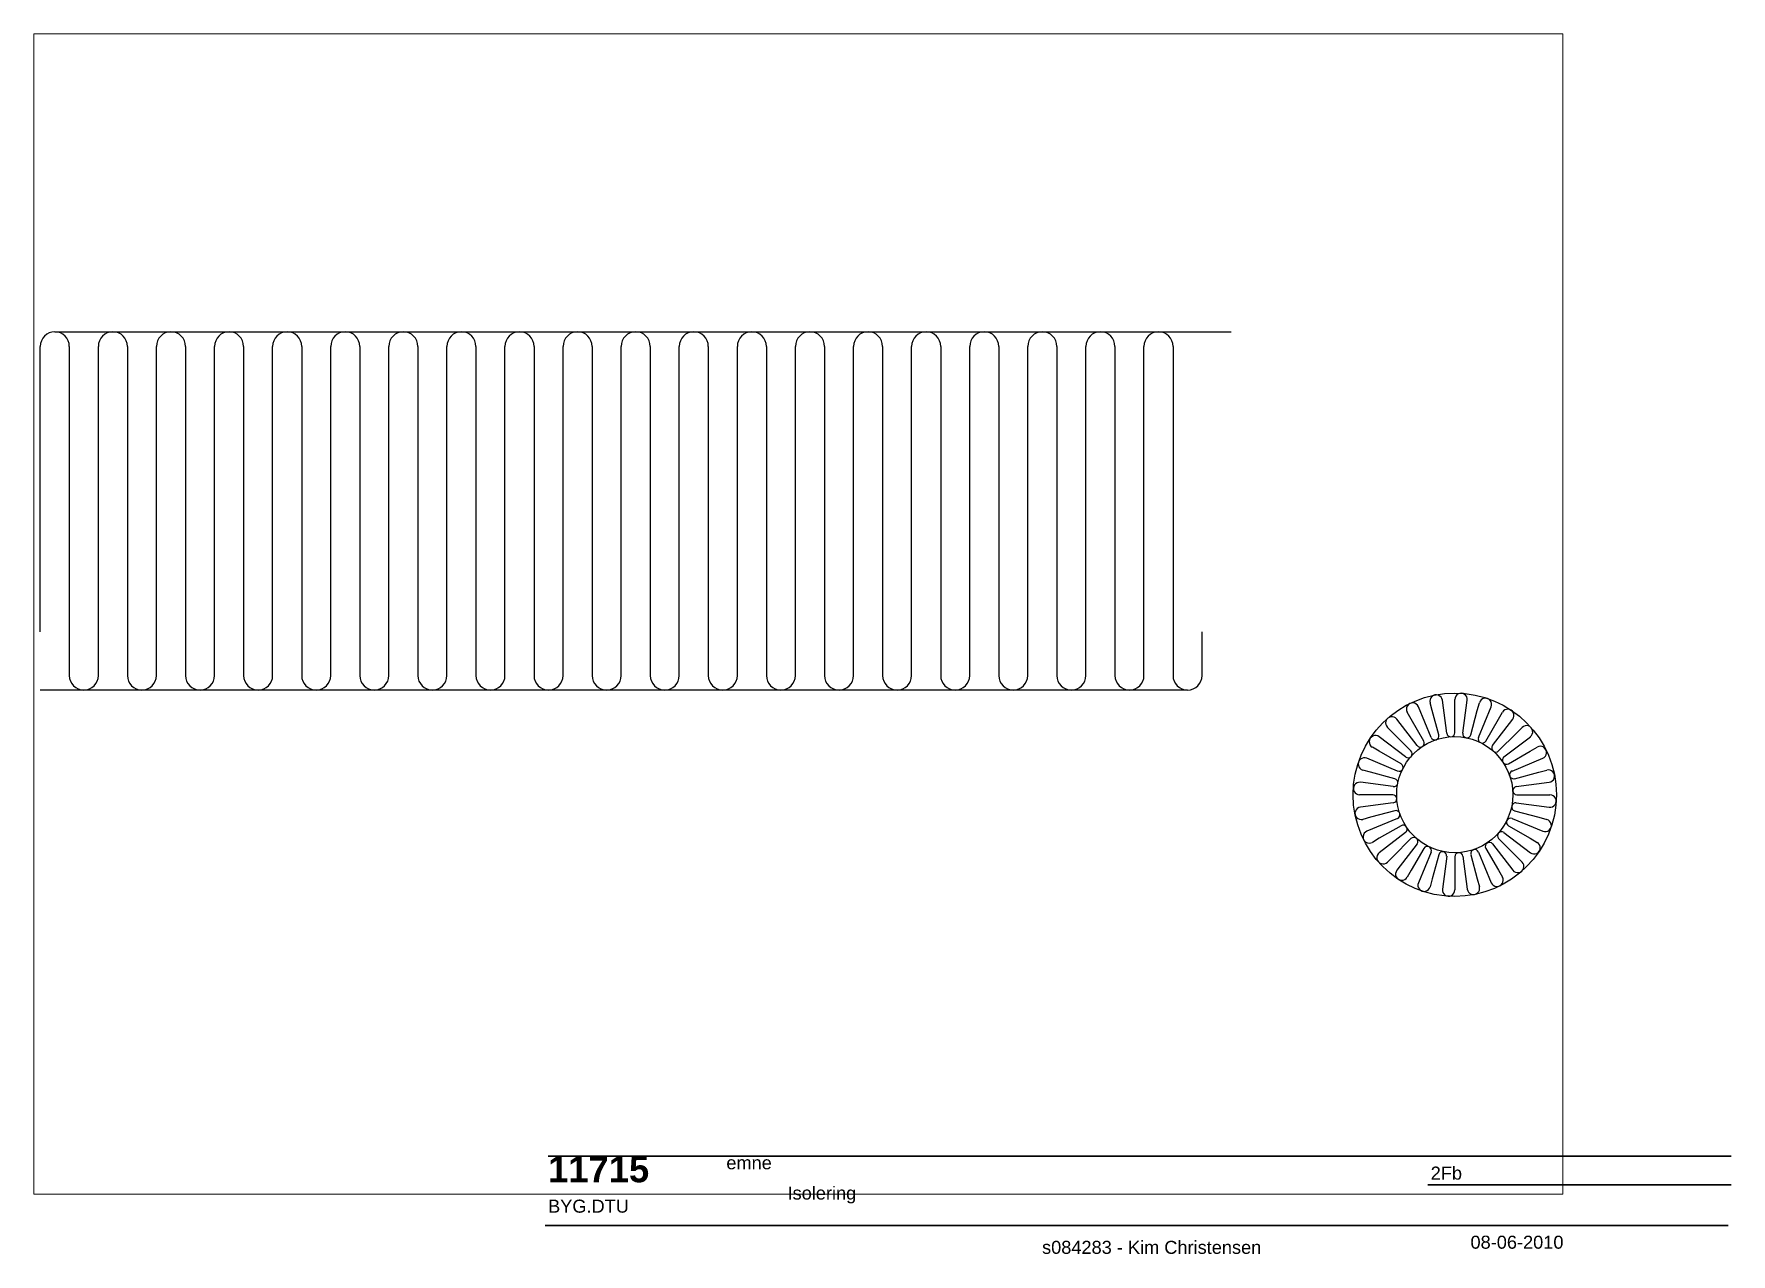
# Paper-space layout 'Layout1' of a CAD drawing. Header units: millimetres. Extents: x 26 to 254, y 11 to 176.
# The model-space entities are those that its viewports show. They can reach past a viewport. Long polylines and large blocks are cut down to what shows.
import ezdxf

# ---------------------------------------------------------------- set-up
doc = ezdxf.new("R2010")
doc.units = ezdxf.units.MM
doc.layers.add('Tekst', color=7, linetype='Continuous', lineweight=35)
doc.styles.get("Standard").update_dxf_attribs({"font": 'ARIAL.TTF'})

msp = doc.modelspace()

# ---------------------------------------------------------------- linework, layer by layer
for p, q in [((1057.5, 648.4), (3082.4, 648.4)), ((1032.5, 131.9), (1032.5, 623.4)), ((1082.5, 623.4), (1082.5, 56.9)), ((1132.5, 131.9), (1132.5, 623.4)), ((1182.5, 623.4), (1182.5, 56.9)), ((1232.5, 131.9), (1232.5, 623.4)), ((1282.5, 623.4), (1282.5, 56.9)), ((1332.5, 131.9), (1332.5, 623.4)), ((1382.5, 623.4), (1382.5, 56.9)), ((1432.5, 131.9), (1432.5, 623.4)), ((1482.5, 623.4), (1482.5, 56.9)), ((1532.5, 131.9), (1532.5, 623.4)), ((1582.5, 623.4), (1582.5, 56.9)), ((1632.5, 131.9), (1632.5, 623.4)), ((1682.5, 623.4), (1682.5, 56.9)), ((1732.5, 131.9), (1732.5, 623.4)), ((1782.5, 623.4), (1782.5, 56.9)), ((1832.5, 131.9), (1832.5, 623.4)), ((1882.5, 623.4), (1882.5, 56.9)), ((1932.5, 131.9), (1932.5, 623.4)), ((1982.5, 623.4), (1982.5, 56.9)), ((2032.5, 131.9), (2032.5, 623.4)), ((2082.5, 623.4), (2082.5, 56.9)), ((2132.5, 131.9), (2132.5, 623.4)), ((2182.5, 623.4), (2182.5, 56.9)), ((2232.5, 131.9), (2232.5, 623.4)), ((2282.5, 623.4), (2282.5, 56.9)), ((2332.5, 131.9), (2332.5, 623.4)), ((2382.5, 623.4), (2382.5, 56.9)), ((2432.5, 131.9), (2432.5, 623.4)), ((2482.5, 623.4), (2482.5, 56.9)), ((2532.5, 131.9), (2532.5, 623.4)), ((2582.5, 623.4), (2582.5, 56.9)), ((2632.5, 131.9), (2632.5, 623.4)), ((2682.5, 623.4), (2682.5, 56.9)), ((2732.5, 131.9), (2732.5, 623.4)), ((2782.5, 623.4), (2782.5, 56.9)), ((2832.5, 131.9), (2832.5, 623.4)), ((2882.5, 623.4), (2882.5, 56.9)), ((2932.5, 131.9), (2932.5, 623.4)), ((2982.5, 623.4), (2982.5, 56.9)), ((1132.5, 56.9), (1132.5, 131.9)), ((1232.5, 56.9), (1232.5, 131.9)), ((1332.5, 56.9), (1332.5, 131.9)), ((1432.5, 56.9), (1432.5, 131.9)), ((1532.5, 56.9), (1532.5, 131.9)), ((1632.5, 56.9), (1632.5, 131.9)), ((1732.5, 56.9), (1732.5, 131.9)), ((1832.5, 56.9), (1832.5, 131.9)), ((1932.5, 56.9), (1932.5, 131.9)), ((2032.5, 56.9), (2032.5, 131.9)), ((2132.5, 56.9), (2132.5, 131.9)), ((2232.5, 56.9), (2232.5, 131.9)), ((2332.5, 56.9), (2332.5, 131.9)), ((2432.5, 56.9), (2432.5, 131.9)), ((2532.5, 56.9), (2532.5, 131.9)), ((2632.5, 56.9), (2632.5, 131.9)), ((2732.5, 56.9), (2732.5, 131.9)), ((2832.5, 56.9), (2832.5, 131.9)), ((2932.5, 56.9), (2932.5, 131.9)), ((3032.5, 56.9), (3032.5, 131.9)), ((3007.5, 31.9), (1032.4, 31.9)), ((3426.7, -49.6), (3404.8, 3.2)), ((3428.7, -3.3), (3425.1, 10.1)), ((3453.6, -42.4), (3446.1, 14.3)), ((3467.5, 1.8), (3467.5, 15.7)), ((3467.5, -41.5), (3467.5, 1.8)), ((3481.5, -42.4), (3488.9, 14.3)), ((3506.3, -3.3), (3509.9, 10.1)), ((3508.4, -49.6), (3530.2, 3.2)), ((3402.5, -63.5), (3367.7, -18.2)), ((3392.5, -18.3), (3385.6, -6.3)), ((3414.1, -55.8), (3392.5, -18.3)), ((3439.9, -45.1), (3428.7, -3.3)), ((3495.2, -45.1), (3506.3, -3.3)), ((3520.9, -55.8), (3542.5, -18.3)), ((3532.5, -63.5), (3567.3, -18.2)), ((3542.5, -18.3), (3549.5, -6.3)), ((3382.8, -83.2), (3337.5, -48.4)), ((3361.5, -42.2), (3351.6, -32.3)), ((3392, -72.7), (3361.5, -42.2)), ((3543, -72.7), (3573.6, -42.2)), ((3552.2, -83.2), (3597.6, -48.4)), ((3573.6, -42.2), (3583.4, -32.3)), ((3368.9, -107.4), (3316.1, -85.5)), ((3337.6, -73.2), (3325.6, -66.3)), ((3375.1, -94.8), (3337.6, -73.2)), ((3560, -94.8), (3597.4, -73.2)), ((3566.2, -107.4), (3618.9, -85.5)), ((3597.4, -73.2), (3609.5, -66.3)), ((3322.6, -109.4), (3309.2, -105.8)), ((3364.4, -120.6), (3322.6, -109.4)), ((3570.6, -120.6), (3612.4, -109.4)), ((3612.4, -109.4), (3625.8, -105.8)), ((3361.7, -134.3), (3305, -126.8)), ((3573.4, -134.3), (3630, -126.8)), ((3317.5, -148.2), (3303.6, -148.2)), ((3361.7, -162.2), (3305, -169.6)), ((3360.7, -148.2), (3317.5, -148.2)), ((3573.4, -162.2), (3630, -169.6)), ((3574.3, -148.2), (3617.5, -148.2)), ((3617.5, -148.2), (3631.4, -148.2)), ((3322.6, -187.1), (3309.2, -190.7)), ((3368.9, -189.1), (3316.1, -211)), ((3364.4, -175.9), (3322.6, -187.1)), ((3375.1, -201.6), (3337.6, -223.2)), ((3560, -201.6), (3597.4, -223.2)), ((3566.2, -189.1), (3618.9, -211)), ((3570.6, -175.9), (3612.4, -187.1)), ((3612.4, -187.1), (3625.8, -190.7)), ((3337.6, -223.2), (3325.6, -230.2)), ((3382.8, -213.2), (3337.5, -248)), ((3392, -223.7), (3361.5, -254.3)), ((3402.5, -232.9), (3367.7, -278.3)), ((3532.5, -232.9), (3567.3, -278.3)), ((3543, -223.7), (3573.6, -254.3)), ((3552.2, -213.2), (3597.6, -248)), ((3597.4, -223.2), (3609.5, -230.2)), ((3361.5, -254.3), (3351.6, -264.1)), ((3414.1, -240.7), (3392.5, -278.1)), ((3426.7, -246.9), (3404.8, -299.7)), ((3439.9, -251.4), (3428.7, -293.1)), ((3453.6, -254.1), (3446.1, -310.7)), ((3467.5, -255), (3467.5, -298.2)), ((3481.5, -254.1), (3488.9, -310.7)), ((3495.2, -251.4), (3506.3, -293.1)), ((3508.4, -246.9), (3530.2, -299.7)), ((3520.9, -240.7), (3542.5, -278.1)), ((3573.6, -254.3), (3583.4, -264.1)), ((3392.5, -278.1), (3385.6, -290.2)), ((3542.5, -278.1), (3549.5, -290.2)), ((3428.7, -293.1), (3425.1, -306.5)), ((3467.5, -298.2), (3467.5, -312.1)), ((3506.3, -293.1), (3509.9, -306.5))]:
    msp.add_line(p, q)
for radius in [175, 100]:
    msp.add_circle((3467.5, -148.2), radius)
for centre, radius, start, end in [((1057.5, 623.4), 25, 0, 180), ((1157.5, 623.4), 25, 0, 180), ((1257.5, 623.4), 25, 0, 180), ((1357.5, 623.4), 25, 0, 180), ((1457.5, 623.4), 25, 0, 180), ((1557.5, 623.4), 25, 0, 180), ((1657.5, 623.4), 25, 0, 180), ((1757.5, 623.4), 25, 0, 180), ((1857.5, 623.4), 25, 0, 180), ((1957.5, 623.4), 25, 0, 180), ((2057.5, 623.4), 25, 0, 180), ((2157.5, 623.4), 25, 0, 180), ((2257.5, 623.4), 25, 0, 180), ((2357.5, 623.4), 25, 0, 180), ((2457.5, 623.4), 25, 0, 180), ((2557.5, 623.4), 25, 0, 180), ((2657.5, 623.4), 25, 0, 180), ((2757.5, 623.4), 25, 0, 180), ((2857.5, 623.4), 25, 0, 180), ((2957.5, 623.4), 25, 0, 180), ((1107.5, 56.9), 25, 180, 0), ((1207.5, 56.9), 25, 180, 0), ((1307.5, 56.9), 25, 180, 0), ((1407.5, 56.9), 25, 180, 0), ((1507.5, 56.9), 25, 180, 0), ((1607.5, 56.9), 25, 180, 0), ((1707.5, 56.9), 25, 180, 0), ((1807.5, 56.9), 25, 180, 0), ((1907.5, 56.9), 25, 180, 0), ((2007.5, 56.9), 25, 180, 0), ((2107.5, 56.9), 25, 180, 0), ((2207.5, 56.9), 25, 180, 0), ((2307.5, 56.9), 25, 180, 0), ((2407.5, 56.9), 25, 180, 0), ((2507.5, 56.9), 25, 180, 0), ((2607.5, 56.9), 25, 180, 0), ((2707.5, 56.9), 25, 180, 0), ((2807.5, 56.9), 25, 180, 0), ((2907.5, 56.9), 25, 180, 0), ((3007.5, 56.9), 25, 180, 0), ((3394.9, -0.9), 10.7, 22.5, 210), ((3435.5, 12.9), 10.7, 7.5, 195), ((3478.3, 15.7), 10.7, 352.5, 180), ((3520.3, 7.3), 10.7, 337.5, 165), ((3359.2, -24.7), 10.7, 37.5, 225), ((3558.8, -11.7), 10.7, 322.5, 150), ((3591, -39.9), 10.7, 307.5, 135), ((3330.9, -57), 10.7, 52.5, 240), ((3408.1, -59.3), 7, 217.5, 30), ((3433.1, -46.9), 7, 202.5, 15), ((3460.5, -41.5), 7, 187.5, 0), ((3488.4, -43.3), 7, 172.5, 345), ((3514.8, -52.3), 7, 157.5, 330), ((3312, -95.4), 10.7, 67.5, 255), ((3387.1, -77.7), 7, 232.5, 45), ((3538.1, -67.8), 7, 142.5, 315), ((3556.5, -88.8), 7, 127.5, 300), ((3614.8, -75.6), 10.7, 292.5, 120), ((3371.6, -100.9), 7, 247.5, 60), ((3568.8, -113.8), 7, 112.5, 285), ((3628.6, -116.2), 10.7, 277.5, 105), ((3303.6, -137.5), 10.7, 82.5, 270), ((3362.6, -127.4), 7, 262.5, 75), ((3574.3, -141.2), 7, 97.5, 270), ((3306.4, -180.3), 10.7, 97.5, 285), ((3360.7, -155.2), 7, 277.5, 90), ((3572.5, -169.1), 7, 82.5, 255), ((3631.4, -159), 10.7, 262.5, 90), ((3366.2, -182.6), 7, 292.5, 105), ((3378.6, -207.7), 7, 307.5, 120), ((3563.5, -195.6), 7, 67.5, 240), ((3623.1, -201), 10.7, 247.5, 75), ((3320.2, -220.9), 10.7, 112.5, 300), ((3397, -228.7), 7, 322.5, 135), ((3527, -237.2), 7, 37.5, 210), ((3548, -218.8), 7, 52.5, 225), ((3604.1, -239.5), 10.7, 232.5, 60), ((3344, -256.5), 10.7, 127.5, 315), ((3420.2, -244.2), 7, 337.5, 150), ((3446.6, -253.2), 7, 352.5, 165), ((3474.5, -255), 7, 7.5, 180), ((3501.9, -249.5), 7, 22.5, 195), ((3376.3, -284.8), 10.7, 142.5, 330), ((3540.2, -295.5), 10.7, 202.5, 30), ((3575.8, -271.7), 10.7, 217.5, 45), ((3414.7, -303.8), 10.7, 157.5, 345), ((3456.8, -312.1), 10.7, 172.5, 0), ((3499.6, -309.3), 10.7, 187.5, 15)]:
    msp.add_arc(centre, radius, start, end)

psp = doc.layouts.get("Layout1")

# ---------------------------------------------------------------- linework, layer by layer
at = {"layer": 'Tekst'}
for p, q in [((94.85, 24.61), (253.94, 24.61)), ((213.16, 20.75), (253.94, 20.75)), ((94.45, 15.32), (253.55, 15.32))]:
    psp.add_line(p, q, dxfattribs=at)

# ---------------------------------------------------------------- texts
at = {"layer": 'Tekst', "attachment_point": 1}
for s, width, insert, char_height in [('{\\fArial|b1|i0|c0|p34;11715\\P\\fArial|b0|i0|c0|p34;\\H0.5x;BYG.DTU}', 34.2534, (94.85, 24.61), 3.5), ('emne', 36.2683, (118.82, 24.61), 1.75), ('2Fb', 44.1032, (213.55, 23.22), 1.75), ('Isolering', 44.1032, (127.05, 20.54), 1.75), ('08-06-2010', 44.1032, (218.9, 13.93), 1.75), ('s084283 - Kim Christensen', 44.1032, (161.28, 13.24), 1.75)]:
    psp.add_mtext_dynamic_manual_height_columns(s, width=width, gutter_width=1060.74, heights=[0], dxfattribs=dict(at, insert=insert, char_height=char_height))

# ---------------------------------------------------------------- viewports
at = {"layer": '0', "view_target_point": (1677.91, 548.42)}
psp.add_viewport(center=(128.5, 97.5), size=(205.6, 156), view_center_point=(659.54, -385.83), view_height=1996.8002, dxfattribs=at)

doc.saveas('drawing.dxf')
